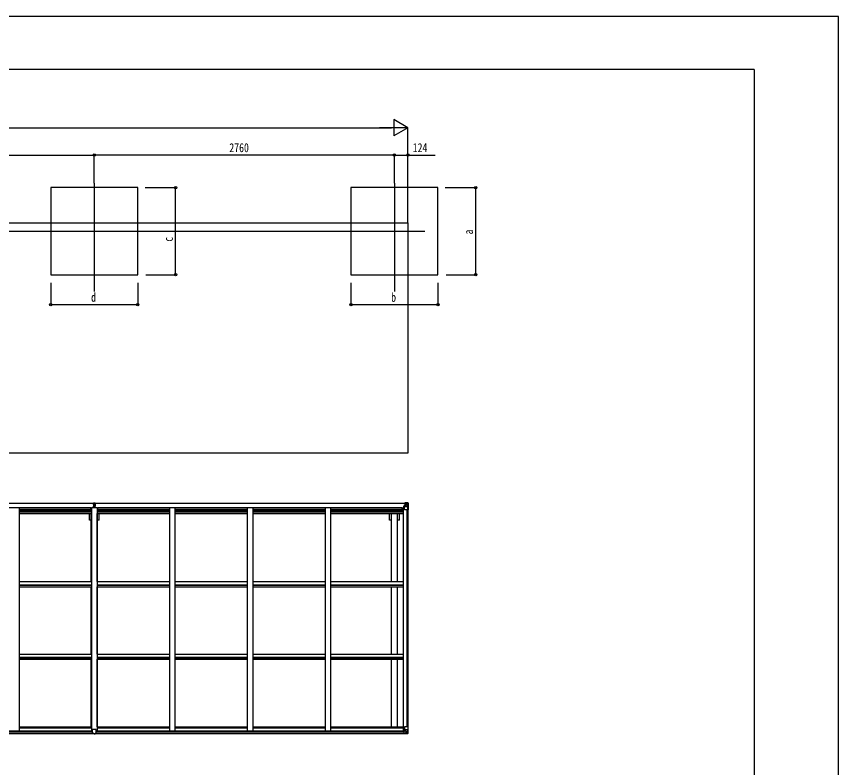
# Model space of a CAD drawing. Units: millimetres, scale not verified. Extents: x -10512 to 10512, y -7425 to 7425.
# Drawn here: x 2952 to 10512, y 521 to 7425 of the extents above; entities that cross this region are included whole.
import ezdxf
from ezdxf.enums import TextEntityAlignment as Align

# ---------------------------------------------------------------- set-up
doc = ezdxf.new("R2010")
doc.units = ezdxf.units.MM
doc.header["$LTSCALE"] = 30
for name, color, linetype in [('0-3_YKK_12', 2, 'Continuous'), ('0-4_YKK_13', 4, 'Continuous'), ('0-5_YKK_A1', 4, 'Continuous'), ('0-6_YKK_D', 6, 'Continuous'), ('0-7_YKK_ZWAK', 7, 'Continuous')]:
    doc.layers.add(name, color=color, linetype=linetype)
doc.styles.add('ＭＳ ゴシック', font='')
doc.styles.get('ＭＳ ゴシック').set_extended_font_data('MS Gothic')

msp = doc.modelspace()

# ---------------------------------------------------------------- linework, layer by layer
at = {"layer": '0-3_YKK_12'}
for p, q in [((3668.2, 5891.35), (3668.2, 4896.18)), ((6428.21, 5891.35), (6428.21, 4896.18)), ((523.24, 5451.26), (6706.34, 5451.26))]:
    msp.add_line(p, q, dxfattribs=at)
at = {"layer": '0-4_YKK_13'}
for p, q in [((3661.71, 2953.97), (3666.55, 2954.26)), ((3661.71, 2950.96), (3661.71, 2953.97)), ((3666.71, 2951.27), (3661.71, 2950.96)), ((3661.71, 2949.47), (3661.71, 2950.96)), ((3661.71, 2949.47), (3661.71, 2948.27)), ((3666.55, 2954.26), (3668.21, 2954.36)), ((3668.21, 2951.36), (3666.71, 2951.27)), ((3666.71, 2948.47), (3666.71, 2951.27)), ((3668.21, 2954.36), (3668.21, 2951.36)), ((3674.71, 2950.96), (3668.21, 2951.36)), ((3674.71, 2949.47), (3674.71, 2950.96)), ((3674.71, 2949.47), (3674.71, 2948.23)), ((6514.21, 2948.9), (6514.21, 2949.82)), ((6515.21, 2948.9), (6514.21, 2948.9)), ((6514.21, 2948.9), (6514.21, 2947.33)), ((6515.21, 2949.82), (6515.21, 2948.9)), ((6520.21, 2948.9), (6515.21, 2948.9)), ((6520.41, 2952.4), (6518.72, 2951.97)), ((6520.21, 2947.29), (6520.21, 2948.9)), ((6520.41, 2952.4), (6520.71, 2952.4)), ((6520.71, 2952.4), (6520.71, 2951.97)), ((6522.21, 2949.16), (6530.21, 2949.16)), ((6522.21, 2949.13), (6530.21, 2949.13)), ((6525.71, 2954.6), (6532.21, 2954.2)), ((6525.71, 2953.71), (6525.71, 2954.6)), ((6532.21, 2953.32), (6525.71, 2953.71)), ((6525.71, 2953.2), (6525.71, 2953.71)), ((6525.71, 2953.2), (6525.71, 2952.79)), ((6525.71, 2952.79), (6530.71, 2952.7)), ((6525.71, 2952.79), (6525.71, 2951.97)), ((6530.21, 2949.16), (6530.21, 2947.2)), ((6532.21, 2928.1), (6532.21, 2954.2)), ((6532.21, 2954.08), (6544.21, 2953.3)), ((6544.3, 2953.3), (6552.22, 2952.82)), ((6547.39, 2948.41), (6550.13, 2952.08)), ((6551.36, 2951.85), (6551.36, 2951.78)), ((6551.36, 2891.2), (6551.36, 2951.78)), ((6553.27, 2952.91), (6553.27, 2952.91)), ((6553.27, 2952.87), (6553.27, 2952.91)), ((6554.21, 2951.91), (6554.21, 2951.87)), ((3659.71, 2922.9), (3666.71, 2922.97)), ((3659.71, 2921.53), (3666.71, 2921.47)), ((3659.71, 2909.85), (3659.71, 2921.03)), ((3661.71, 2948.27), (3661.71, 2948.02)), ((3661.71, 2948.27), (3662.71, 2948.25)), ((3661.71, 2948.02), (3661.71, 2937.94)), ((3661.71, 2948.02), (3662.71, 2948)), ((3661.71, 2937.21), (3661.71, 2937.94)), ((3661.71, 2937.94), (3662.71, 2937.92)), ((3661.71, 2937.21), (3662.71, 2937.21)), ((3661.71, 2937.21), (3661.71, 2922.92)), ((3662.71, 2948.47), (3666.71, 2948.47)), ((3662.71, 2946.63), (3662.71, 2948.47)), ((3662.71, 2946.63), (3666.71, 2946.56)), ((3662.71, 2943.03), (3662.71, 2946.63)), ((3662.71, 2943.03), (3666.71, 2942.97)), ((3662.71, 2922.93), (3662.71, 2943.03)), ((3662.71, 2934.8), (3666.71, 2934.76)), ((3666.71, 2948.47), (3666.71, 2932.64)), ((3666.71, 2937.75), (3669.71, 2937.75)), ((3666.71, 2930.68), (3666.71, 2932.64)), ((3666.71, 2930.68), (3669.71, 2930.68)), ((3666.71, 2921.04), (3666.71, 2930.68)), ((3666.71, 2921.04), (3669.71, 2921.04)), ((3666.71, 2913.97), (3666.71, 2921.04)), ((3666.71, 2913.97), (3669.71, 2913.97)), ((3666.71, 2913.97), (3666.71, 2909.85)), ((3669.71, 2948.47), (3673.71, 2948.47)), ((3669.71, 2948.47), (3669.71, 2932.64)), ((3669.71, 2946.56), (3673.71, 2946.56)), ((3669.71, 2934.76), (3673.71, 2934.76)), ((3669.71, 2930.68), (3669.71, 2932.64)), ((3669.71, 2921.04), (3669.71, 2930.68)), ((3676.71, 2922.4), (3669.71, 2922.47)), ((3669.71, 2913.97), (3669.71, 2921.04)), ((3669.71, 2913.97), (3669.71, 2909.85)), ((3673.71, 2946.56), (3673.71, 2948.47)), ((3673.71, 2948.22), (3674.71, 2948.23)), ((3673.71, 2947.97), (3674.71, 2947.98)), ((3673.71, 2922.93), (3673.71, 2942.97)), ((3673.71, 2937.89), (3674.71, 2937.9)), ((3673.71, 2937.21), (3674.71, 2937.21)), ((3674.71, 2937.21), (3674.71, 2937.9)), ((3674.71, 2937.21), (3674.71, 2922.92)), ((3676.71, 2921.53), (3676.71, 2922.4)), ((3676.71, 2909.85), (3676.71, 2921.03)), ((6514.21, 2947.22), (6514.21, 2947.33)), ((6515.71, 2926.07), (6516.71, 2926.08)), ((6515.71, 2909.85), (6515.71, 2926.07)), ((6516.71, 2924.34), (6515.71, 2924.35)), ((6515.71, 2914.2), (6520.21, 2914.2)), ((6520.75, 2926.11), (6516.71, 2926.08)), ((6520.21, 2947.29), (6530.21, 2947.2)), ((6520.21, 2892.2), (6520.21, 2925.3)), ((6544.21, 2917.87), (6520.21, 2917.87)), ((6531.38, 2927.84), (6521.03, 2926.19)), ((6521.03, 2925.56), (6531.38, 2927.21)), ((6521.03, 2926.19), (6521.03, 2925.56)), ((6551.36, 2891.2), (6521.21, 2891.2)), ((6526.71, 2927.1), (6526.71, 2947.07)), ((6530.6, 2946.83), (6526.71, 2946.83)), ((6526.71, 2943.2), (6530.71, 2943.2)), ((6526.71, 2935), (6530.71, 2935)), ((6530.21, 2948.13), (6530.71, 2948.13)), ((6530.21, 2947.04), (6530.21, 2947.2)), ((6530.21, 2947.2), (6530.21, 2947.2)), ((6530.71, 2948.49), (6532.21, 2948.49)), ((6530.71, 2944.96), (6532.21, 2944.96)), ((6530.71, 2931.4), (6532.21, 2931.4)), ((6531.38, 2927.21), (6531.38, 2927.84)), ((6533.21, 2944.96), (6532.21, 2944.96)), ((6544.21, 2944.96), (6532.21, 2944.96)), ((6544.21, 2931.4), (6532.21, 2931.4)), ((6538.73, 2937.76), (6538.73, 2936.8)), ((6546.54, 2944.9), (6544.21, 2944.96)), ((6544.21, 2931.4), (6546.54, 2931.43)), ((6544.21, 2931.4), (6544.21, 2931.4)), ((6550.82, 2918.08), (6544.21, 2917.87)), ((6546.54, 2931.43), (6546.54, 2944.9)), ((6550.82, 2918.08), (6546.67, 2930.17)), ((3651.71, 837.29), (3651.71, 869.61)), ((3651.71, 837.29), (3651.71, 837.25)), ((3683.71, 870.61), (3652.71, 870.61)), ((3661.71, 836.52), (3652.71, 836.58)), ((3674.71, 836.52), (3683.71, 836.58)), ((3684.71, 837.29), (3684.7, 837.25)), ((3684.71, 837.29), (3684.71, 869.61)), ((6515.71, 858.07), (6515.71, 837.91)), ((6525.71, 859.01), (6516.71, 858.98)), ((6516.71, 837.2), (6525.71, 837.14)), ((6520.21, 894.22), (6520.21, 861.12)), ((6544.21, 868.55), (6520.21, 868.55)), ((6521.03, 860.87), (6531.38, 859.21)), ((6521.03, 860.23), (6521.03, 860.87)), ((6528.68, 859.01), (6521.03, 860.23)), ((6554.21, 895.22), (6521.21, 895.22)), ((6532.21, 859.01), (6525.71, 859.01)), ((6525.71, 831.82), (6525.71, 837.77)), ((6531.38, 859.21), (6531.38, 859.01)), ((6532.21, 859.01), (6532.21, 832.22)), ((6532.21, 855.02), (6544.21, 855.02)), ((6544.21, 841.46), (6532.21, 841.46)), ((6532.21, 832.34), (6544.21, 833.12)), ((6539.69, 848.66), (6539.69, 849.62)), ((6550.82, 868.34), (6544.21, 868.55)), ((6544.21, 855.02), (6544.21, 855.02)), ((6544.21, 855.02), (6546.54, 854.99)), ((6546.54, 841.52), (6544.21, 841.46)), ((6544.3, 833.13), (6552.22, 833.6)), ((6546.54, 854.99), (6546.54, 841.52)), ((6550.82, 868.34), (6546.67, 856.26)), ((6547.39, 838.01), (6550.13, 834.34)), ((6551.36, 895.22), (6551.36, 834.64)), ((6551.36, 834.57), (6551.36, 834.64)), ((6553.27, 833.55), (6553.27, 833.51)), ((6554.21, 834.51), (6554.21, 895.22))]:
    msp.add_line(p, q, dxfattribs=at)
for points in [[(3668.21, 2954.36), (3674.71, 2953.97), (3674.71, 2950.96)], [(6530.21, 2948.13), (6522.21, 2948.13), (6522.21, 2949.82)], [(6525.71, 2953.2), (6530.71, 2953.2), (6530.71, 2927.74)], [(6553.27, 2952.91), (6544.21, 2953.47), (6532.21, 2954.2)], [(6554.21, 2951.87), (6554.21, 2891.2), (6551.36, 2891.2)], [(3666.71, 2922.47), (3659.71, 2922.4), (3659.71, 2922.9)], [(3666.71, 2920.97), (3659.71, 2921.03), (3659.71, 2921.53), (3659.71, 2922.4)], [(3669.71, 2942.97), (3673.71, 2942.97), (3673.71, 2946.56)], [(3669.71, 2922.97), (3676.71, 2922.9), (3676.71, 2922.4)], [(3669.71, 2921.47), (3676.71, 2921.53), (3676.71, 2921.03), (3669.71, 2920.97)], [(3674.71, 2948.23), (3674.71, 2947.98), (3674.71, 2937.9)], [(6520.21, 2947.29), (6520.21, 2947.28), (6514.21, 2947.33)], [(6515.21, 2947.17), (6530.21, 2947.04), (6530.21, 2947.04)], [(6516.71, 2926.08), (6516.71, 2924.34), (6520.21, 2924.32)], [(6537.77, 2939.68), (6536.81, 2939.68), (6536.81, 2938.72), (6537.77, 2938.72)], [(6539.69, 2940.64), (6539.69, 2941.6), (6538.73, 2941.6), (6538.73, 2940.64)], [(6538.73, 2936.8), (6539.69, 2936.8), (6539.69, 2937.76)], [(6540.65, 2938.72), (6541.61, 2938.72), (6541.61, 2939.68), (6540.65, 2939.68)], [(3668.21, 831.1), (3661.71, 831.49), (3661.71, 836.52)], [(3668.21, 831.1), (3674.71, 831.49), (3674.71, 836.52)], [(6515.71, 837.91), (6515.72, 837.8), (6525.71, 837.77)], [(6553.27, 833.51), (6544.21, 832.96), (6525.71, 831.82)], [(6537.77, 847.7), (6536.81, 847.7), (6536.81, 846.74), (6537.77, 846.74)], [(6539.69, 849.62), (6538.73, 849.62), (6538.73, 848.66)], [(6538.73, 845.78), (6538.73, 844.82), (6539.69, 844.82), (6539.69, 845.78)], [(6540.65, 846.74), (6541.61, 846.74), (6541.61, 847.7), (6540.65, 847.7)]]:
    msp.add_lwpolyline(points, dxfattribs=at)
for centre in [(6539.21, 2939.2), (6539.21, 847.22)]:
    msp.add_circle(centre, 5.3, dxfattribs=at)
for centre, radius, start, end in [((3662.71, 2949.47), 1, 180, 270), ((3673.71, 2949.47), 1, 270, 0), ((6530.21, 2949.66), 0.5, 270.00309, 0.00198), ((6530.21, 2949.63), 0.5, 269.99891, 359.99891), ((6550.08, 2951.91), 1.28, 357.54105, 48.82169), ((6552.05, 2965.52), 12.7, 264.89689, 270.75534), ((6553.21, 2951.91), 0.999, 0.04917, 86.5576), ((6553.21, 2951.91), 1, 359.99921, 86.49983), ((6553.21, 2951.87), 0.999, 0.04917, 86.5576), ((6515.07, 2954.86), 7.69, 263.56574, 271.03001), ((6521.14, 2925.26), 0.937, 96.73234, 177.67791), ((6521.14, 2924.63), 0.937, 96.73234, 177.67791), ((6521.21, 2892.2), 1, 180, 270), ((6530.21, 2946.7), 0.5, 359.95536, 89.47105), ((6530.19, 2946.53), 0.513, 358.95293, 88.11972), ((6531.27, 2928.77), 0.937, 276.73234, 357.67791), ((6531.27, 2928.14), 0.937, 276.73234, 357.67791), ((6537.77, 2940.64), 0.96, 270, 0), ((6537.77, 2937.76), 0.96, 0, 90), ((6540.65, 2940.64), 0.96, 180, 270), ((6540.65, 2937.76), 0.96, 90, 180), ((3652.71, 869.61), 1, 90, 180), ((3683.71, 869.61), 1, 0, 90), ((6521.14, 861.8), 0.937, 182.32209, 263.26766), ((6521.14, 861.16), 0.937, 182.32209, 263.26766), ((6521.21, 894.22), 1, 90, 180), ((6531.27, 858.28), 0.937, 50.93398, 83.26766), ((6537.77, 848.66), 0.96, 270, 0), ((6537.77, 845.78), 0.96, 0, 90), ((6540.65, 848.66), 0.96, 180, 270), ((6540.65, 845.78), 0.96, 90, 180), ((6550.08, 834.51), 1.28, 311.17831, 2.45895), ((6552.05, 820.9), 12.7, 89.24466, 95.10311), ((6553.21, 834.55), 0.999, 273.4424, 359.95083), ((6553.21, 834.51), 0.999, 273.4424, 359.95083), ((6553.21, 834.51), 1, 273.50017, 0.00079)]:
    msp.add_arc(centre, radius, start, end, dxfattribs=at)
for centre, major_axis, ratio, start_param, end_param in [((3494.84, 2940.75), (171.87, 10.52), 0.017422, 6.2821194, 6.2831848), ((6551.08, 2949.89), (0.02, 3), 0.466854, 0.125683, 0.7596956), ((6551.27, 2952.99), (-2, 0.12), 0.060933, 2.0712557, 3.1453404), ((6352.27, 2965.22), (-201, 12.36), 0.060933, 3.1453404, 3.145839), ((6625.96, 2944.96), (-81.75, 0), 0.061163, 6.2824128, 6.2831853), ((6549.41, 2944.82), (-0.03, 5), 0.573921, 0.7672717, 1.551125), ((6547.94, 2931.45), (0, 3), 0.468246, 1.5772882, 2.0127935), ((6550.1, 2920.43), (-0.85, 2.32), 0.403757, 3.0087805, 3.9744392), ((3652.71, 837.29), (1, -0.012), 0.707053, 3.2044821, 4.7211143), ((3683.71, 837.29), (-1, -0.012), 0.707053, 1.562071, 3.0787032), ((6516.71, 858.07), (-1, -0.021), 0.906239, 4.6936843, 6.2644806), ((6516.71, 837.9), (-1, 0.012), 0.707053, 0.1587743, 1.5795216), ((6625.95, 841.46), (-81.75, 0), 0.061163, 0, 0.0007725), ((6547.94, 854.97), (0, -3), 0.468246, 4.2703918, 4.7058971), ((6549.41, 841.6), (-0.03, -5), 0.573921, 4.7320603, 5.5159136), ((6551.08, 836.53), (0.02, -3), 0.466854, 5.5234897, 6.1575023), ((6550.1, 865.99), (-0.85, -2.32), 0.403757, 2.3087461, 3.2744049), ((6551.27, 833.43), (-2, -0.12), 0.060933, 3.1378449, 4.2119296), ((6352.27, 821.2), (-201, -12.36), 0.060933, 3.1373463, 3.1378449)]:
    msp.add_ellipse(centre, major_axis=major_axis, ratio=ratio, start_param=start_param, end_param=end_param, dxfattribs=at)
at = {"layer": '0-5_YKK_A1'}
for p, q in [((-2079.8, 5529.06), (6552.21, 5529.06)), ((6552.21, 5529.06), (6552.21, 3410.68)), ((6552.21, 3410.68), (-2079.8, 3410.68)), ((805.71, 2951.97), (3661.71, 2951.97)), ((805.71, 2949.82), (3661.71, 2949.82)), ((3674.71, 2951.97), (6530.71, 2951.97)), ((3674.71, 2949.82), (6530.71, 2949.82)), ((836.71, 2911.68), (3635.71, 2911.68)), ((2977.2, 2911.67), (2977.2, 859.2)), ((2977.21, 2896.17), (3643.21, 2896.17)), ((2977.21, 2887.77), (3643.21, 2887.77)), ((2977.21, 2879.58), (3643.21, 2879.58)), ((2977.21, 2875.65), (3643.21, 2875.65)), ((3635.71, 2896.17), (3635.71, 2911.68)), ((3643.2, 2909.85), (3643.2, 859.2)), ((3643.2, 2909.85), (3693.2, 2909.85)), ((3693.2, 2909.85), (3693.2, 859.2)), ((3693.21, 2896.17), (4359.21, 2896.17)), ((3693.21, 2887.77), (4359.21, 2887.77)), ((3693.21, 2879.58), (4359.21, 2879.58)), ((3693.21, 2875.65), (4359.21, 2875.65)), ((3700.71, 2896.17), (3700.71, 2911.68)), ((3700.71, 2911.68), (6499.71, 2911.68)), ((4359.2, 2911.67), (4359.2, 859.2)), ((4409.2, 2911.67), (4409.2, 859.2)), ((4409.21, 2896.17), (5075.21, 2896.17)), ((4409.21, 2887.77), (5075.21, 2887.77)), ((4409.21, 2879.58), (5075.21, 2879.58)), ((4409.21, 2875.65), (5075.21, 2875.65)), ((5075.2, 2911.67), (5075.2, 859.2)), ((5125.2, 2911.67), (5125.2, 859.2)), ((5125.21, 2896.17), (5791.21, 2896.17)), ((5125.21, 2887.77), (5791.21, 2887.77)), ((5125.21, 2879.58), (5791.21, 2879.58)), ((5125.21, 2875.65), (5791.21, 2875.65)), ((5791.2, 2911.67), (5791.2, 859.2)), ((5841.2, 2911.67), (5841.2, 859.2)), ((5841.21, 2896.17), (6507.21, 2896.17)), ((5841.21, 2887.77), (6507.21, 2887.77)), ((5841.21, 2879.58), (6507.21, 2879.58)), ((5841.21, 2875.65), (6507.21, 2875.65)), ((6499.71, 2896.17), (6499.71, 2911.68)), ((6507.21, 2909.85), (6507.21, 859.2)), ((6507.21, 2909.85), (6520.21, 2909.85)), ((6542.51, 2891.2), (6542.51, 895.22)), ((6552.21, 2891.2), (6552.21, 895.22)), ((2977.21, 2870.57), (3643.21, 2870.57)), ((2977.21, 2857.56), (3643.21, 2857.56)), ((3623.01, 2795.97), (3623.01, 2857.56)), ((3640.71, 2230.91), (3640.71, 2857.56)), ((3693.21, 2870.57), (4359.21, 2870.57)), ((3693.21, 2857.56), (4359.21, 2857.56)), ((3695.71, 2230.91), (3695.71, 2857.56)), ((3713.41, 2795.97), (3713.41, 2857.56)), ((4409.21, 2870.57), (5075.21, 2870.57)), ((4409.21, 2857.56), (5075.21, 2857.56)), ((5125.21, 2870.57), (5791.21, 2870.57)), ((5125.21, 2857.56), (5791.21, 2857.56)), ((5841.21, 2870.57), (6507.21, 2870.57)), ((5841.21, 2857.56), (6507.21, 2857.56)), ((6383.01, 2795.97), (6383.01, 2857.56)), ((6400.7, 2230.91), (6400.7, 2857.56)), ((6455.7, 2230.91), (6455.7, 2857.56)), ((6473.41, 2795.97), (6473.41, 2857.56)), ((3640.71, 2795.97), (3623.01, 2795.97)), ((3713.41, 2795.97), (3695.71, 2795.97)), ((6400.7, 2795.97), (6383.01, 2795.97)), ((6473.41, 2795.97), (6455.7, 2795.97)), ((2977.24, 2230.91), (3643.21, 2230.91)), ((2977.24, 2201.17), (3643.21, 2201.17)), ((2977.24, 2196.62), (3643.21, 2196.62)), ((3693.24, 2230.91), (4359.2, 2230.91)), ((3693.24, 2201.17), (4359.2, 2201.17)), ((3693.24, 2196.62), (4359.2, 2196.62)), ((4409.24, 2230.91), (5075.2, 2230.91)), ((4409.24, 2201.17), (5075.2, 2201.17)), ((4409.24, 2196.62), (5075.2, 2196.62)), ((5125.24, 2230.91), (5791.2, 2230.91)), ((5125.24, 2201.17), (5791.2, 2201.17)), ((5125.24, 2196.62), (5791.2, 2196.62)), ((5841.24, 2230.91), (6507.21, 2230.91)), ((5841.24, 2201.17), (6507.21, 2201.17)), ((5841.24, 2196.62), (6507.21, 2196.62)), ((2977.24, 2183.61), (3643.21, 2183.61)), ((3640.71, 1563.91), (3640.71, 2183.61)), ((3693.24, 2183.61), (4359.2, 2183.61)), ((3695.71, 1563.91), (3695.71, 2183.61)), ((4409.24, 2183.61), (5075.2, 2183.61)), ((5125.24, 2183.61), (5791.2, 2183.61)), ((5841.24, 2183.61), (6507.21, 2183.61)), ((6400.7, 1563.91), (6400.7, 2183.61)), ((6455.7, 1563.91), (6455.7, 2183.61)), ((2977.24, 1563.91), (3643.21, 1563.91)), ((2977.24, 1534.18), (3643.21, 1534.18)), ((2977.24, 1529.63), (3643.21, 1529.63)), ((2977.24, 1516.62), (3643.21, 1516.62)), ((3640.71, 895.37), (3640.71, 1516.62)), ((3693.24, 1563.91), (4359.2, 1563.91)), ((3693.24, 1534.18), (4359.2, 1534.18)), ((3693.24, 1529.63), (4359.2, 1529.63)), ((3693.24, 1516.62), (4359.2, 1516.62)), ((3695.71, 895.37), (3695.71, 1516.62)), ((4409.24, 1563.91), (5075.2, 1563.91)), ((4409.24, 1534.18), (5075.2, 1534.18)), ((4409.24, 1529.63), (5075.2, 1529.63)), ((4409.24, 1516.62), (5075.2, 1516.62)), ((5125.24, 1563.91), (5791.2, 1563.91)), ((5125.24, 1534.18), (5791.2, 1534.18)), ((5125.24, 1529.63), (5791.2, 1529.63)), ((5125.24, 1516.62), (5791.2, 1516.62)), ((5841.24, 1563.91), (6507.21, 1563.91)), ((5841.24, 1534.18), (6507.21, 1534.18)), ((5841.24, 1529.63), (6507.21, 1529.63)), ((5841.24, 1516.62), (6507.21, 1516.62)), ((6400.7, 895.37), (6400.7, 1516.62)), ((6455.7, 895.37), (6455.7, 1516.62)), ((810.7, 833.42), (3661.71, 833.42)), ((820.7, 856.94), (3651.71, 856.94)), ((820.7, 841.32), (3651.71, 841.32)), ((820.71, 859.2), (3651.71, 859.2)), ((2977.2, 895.37), (3643.2, 895.37)), ((2977.2, 887.03), (3643.2, 887.03)), ((3674.7, 833.42), (6525.71, 833.42)), ((3684.7, 856.94), (6515.71, 856.94)), ((3684.7, 841.32), (6515.71, 841.32)), ((3684.71, 859.2), (6527.47, 859.2)), ((3693.2, 895.37), (4359.2, 895.37)), ((3693.2, 887.03), (4359.2, 887.03)), ((4409.2, 895.37), (5075.2, 895.37)), ((4409.2, 887.03), (5075.2, 887.03)), ((5125.2, 895.37), (5791.2, 895.37)), ((5125.2, 887.03), (5791.2, 887.03)), ((5841.2, 895.37), (6507.2, 895.37)), ((5841.2, 887.03), (6507.2, 887.03))]:
    msp.add_line(p, q, dxfattribs=at)
for points in [[(3268.2, 5051.26), (4068.2, 5051.26), (4068.2, 5851.26), (3268.2, 5851.26)], [(6028.21, 5051.26), (6828.21, 5051.26), (6828.21, 5851.26), (6028.21, 5851.26)]]:
    msp.add_lwpolyline(points, close=True, dxfattribs=at)
at = {"layer": '0-6_YKK_D'}
for p, q in [((6552.21, 6401.26), (6422.3, 6476.26)), ((6422.3, 6476.26), (6422.3, 6326.26)), ((-1929.8, 6401.26), (6402.21, 6401.26)), ((6552.21, 6401.26), (6292.4, 6401.26)), ((6552.21, 6401.26), (6422.3, 6326.26)), ((6552.21, 5530.06), (6552.21, 6402.26)), ((804.2, 6151.26), (3668.2, 6151.26)), ((3668.2, 5892.35), (3668.2, 6152.26)), ((3668.21, 5891.35), (3668.21, 6152.26)), ((6428.21, 6151.26), (3668.21, 6151.26)), ((6428.21, 5891.35), (6428.21, 6152.26)), ((6428.21, 5892.35), (6428.21, 6152.26)), ((6552.21, 5579.06), (6552.21, 6152.26)), ((4135.36, 5851.26), (4417.31, 5851.26)), ((4416.31, 5051.26), (4416.31, 5851.26)), ((6895.36, 5851.26), (7177.31, 5851.26)), ((7176.31, 5051.26), (7176.31, 5851.26)), ((4143.2, 5051.26), (4417.31, 5051.26)), ((6903.21, 5051.26), (7177.31, 5051.26)), ((3268.2, 4977.07), (3268.2, 4775.26)), ((4068.2, 4977.25), (4068.2, 4775.26)), ((6028.21, 4977.07), (6028.21, 4775.26)), ((6828.21, 4977.25), (6828.21, 4775.26)), ((3268.2, 4776.26), (4068.2, 4776.26)), ((6028.21, 4776.26), (6828.21, 4776.26))]:
    msp.add_line(p, q, dxfattribs=at)
msp.add_lwpolyline([(6428.21, 6151.26), (6552.21, 6151.26), (6802.04, 6151.26)], dxfattribs=at)
for centre in [(3668.2, 6151.26), (3668.21, 6151.26), (6428.21, 6151.26), (6428.21, 6151.26), (6552.21, 6151.26), (4416.31, 5851.26), (7176.31, 5851.26), (4416.31, 5051.26), (7176.31, 5051.26), (3268.2, 4776.26), (4068.2, 4776.26), (6028.21, 4776.26), (6828.21, 4776.26)]:
    msp.add_circle(centre, 10.62, dxfattribs=at)
at = {"layer": '0-7_YKK_ZWAK'}
for q in [(-9762.45, 6937.5), (9737.55, -6312.5)]:
    msp.add_line((9737.55, 6937.5), q, dxfattribs=at)
msp.add_lwpolyline([(-10512.5, -7425), (10512.5, -7425), (10512.5, 7425), (-10512.5, 7425)], close=True, dxfattribs=at)

# ---------------------------------------------------------------- texts
at = {"layer": '0-6_YKK_D', "style": 'ＭＳ ゴシック', "width": 0.8}
for s, p in [('2760', (4910.21, 6152.93)), ('124', (6596.37, 6152.93)), ('d', (3638.2, 4777.6)), ('b', (6398.21, 4777.6))]:
    msp.add_text(s, height=82.48, dxfattribs=at).set_placement(p, align=Align.BOTTOM_LEFT)
for s, p in [('a', (7174.65, 5421.26)), ('c', (4414.64, 5354.3))]:
    msp.add_text(s, height=82.48, rotation=90, dxfattribs=at).set_placement(p, align=Align.BOTTOM_LEFT)

doc.saveas('drawing.dxf')
